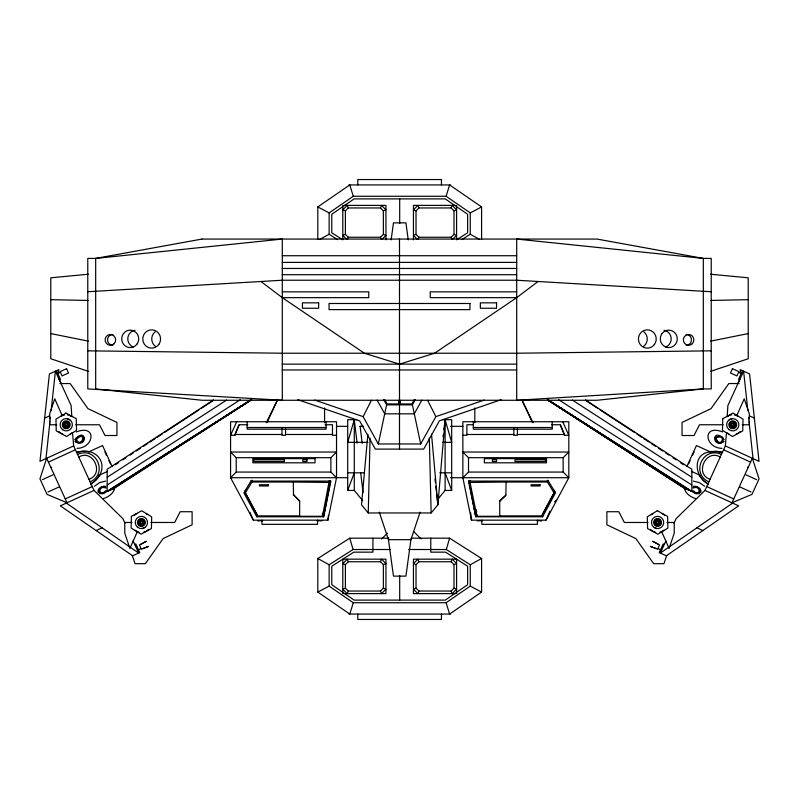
<?xml version="1.0" encoding="UTF-8"?>
<svg xmlns="http://www.w3.org/2000/svg" width="799" height="799" viewBox="0 0 799 799"><rect width="100%" height="100%" fill="white"/><g stroke="black" fill="none" stroke-linecap="round" stroke-linejoin="round"><path stroke-width="1.2" d="M499.735 501.273L505.877 495.2L506.087 482.027L547.435 482.027L554.007 492.873L541.662 515.854L499.735 515.854M442.626 442.346L451.685 442.346L445.113 419.685L437.882 504.808L431.14 512.958L368.249 512.958L370.067 438.152M674.036 523.145L676.064 518.721L704.968 490.416L725.342 445.912L726.491 432.529A9.978 9.978 0 0 0 728.718 433.887M727.2 416.349L727.879 405.542L743.599 371.205L747.854 410.586M367.88 434.187L361.508 504.808L368.249 512.958M45.962 458.586L50.427 417.258L49.618 417.627M51.146 410.586L55.401 371.205L71.121 405.542L71.8 416.349M58.407 373.353L58.806 369.637L49.408 373.942L39.97 461.333L73.658 445.912L72.509 432.529A9.978 9.978 0 0 1 70.282 433.887M327.9 520.159L336.529 477.722L336.529 421.752L230.571 421.752L230.571 477.722L253.363 520.159L327.9 520.159L328.459 515.275M443.026 436.993L443.325 434.526M443.914 429.582L444.514 424.629M391.14 239.88L393.478 222.871L405.912 222.871L408.249 239.88M420.104 512.139L410.926 539.675L405.912 576.129L393.478 576.129L388.464 539.675L379.285 512.139M299.645 501.273L293.503 494.761L299.645 500.833L299.645 516.284L322.456 516.284L329.338 480.439M330.426 480.858L323.645 516.793L256.769 516.793L243.905 492.853L251.355 480.409M323.645 516.793L330.916 481.088L251.036 481.088M383.71 399.65L386.596 404.853L378.307 443.964L420.693 443.964L435.874 416.629L484.274 400.079M700.923 492.314C701.852 488.469 696.998 485.812 693.652 486.251M357.103 443.175L354.277 419.685L347.705 442.346L367.959 442.346M408.619 549.512L446.311 549.512L449.607 538.176L481.587 558.521L481.587 592.069L449.607 614.071L446.092 602.736L353.298 602.736L329.138 586.106L329.138 564.743L353.078 549.512L390.162 549.512M337.468 239.55L329.138 234.257L329.138 212.894L353.298 196.264L446.092 196.264L449.607 184.929L481.587 206.931L481.587 239.271M353.298 602.736L349.772 614.071L317.802 592.069L317.802 558.521L349.772 538.176L388.933 538.176M666.716 555.475L663.949 563.685L653.682 563.685L635.874 538.596L606.89 524.793L606.89 511.72L618.845 511.72L624.349 522.476L648.039 522.476M362.726 500.663L354.277 490.436L347.705 490.436L354.277 472.818M235.345 433.428L238.821 424.998M236.674 421.752L230.571 435.275L234.906 435.275L239.251 424.738L247.79 424.738M347.565 238.971L348.284 237.253L380.464 237.253L383.36 234.357L383.36 210.856L380.464 207.96L348.284 207.96L345.388 210.856L345.388 234.357L348.284 237.253M380.464 207.96L381.532 205.383L385.937 209.787L383.36 210.856M418.207 238.971L418.926 237.253L451.105 237.253L454.002 234.357L454.002 210.856L451.105 207.96L418.926 207.96L416.019 210.856L416.019 234.357L418.926 237.253M451.105 207.96L452.174 205.383L456.579 209.787L454.002 210.856M348.284 591.04L347.215 593.617L342.801 589.213L345.388 588.144L345.388 564.643L348.284 561.747L380.464 561.747L383.36 564.643L383.36 588.144L380.464 591.04L348.284 591.04L345.388 588.144M380.464 561.747L381.532 559.17L385.937 563.575L383.36 564.643M418.926 591.04L417.857 593.617L413.443 589.213L416.019 588.144L416.019 564.643L418.926 561.747L451.105 561.747L454.002 564.643L454.002 588.144L451.105 591.04L418.926 591.04L416.019 588.144M451.105 561.747L452.174 559.17L456.579 563.575L454.002 564.643M546.027 520.159L568.818 477.722L568.818 421.752L462.861 421.752L462.861 477.722L471.49 520.159L546.027 520.159L549.932 511.24M137.408 531.505L129.907 548.454L124.774 533.223L124.774 522.476L131.905 522.476M736.788 415.64L744.249 398.781L749.382 414.012L749.382 418.796M686.82 466.556L696.438 445.552L710.281 451.884L716.593 451.605L722.176 452.504M688.618 463.869L690.106 460.623M692.583 455.21L694.071 451.964M656.019 548.484L650.356 546.376L657.597 549.203L659.574 544.908L652.693 541.273L657.986 544.179M742.501 370.696L738.576 379.285L739.674 379.785M737.827 383.55L740.064 378.666M665.917 540.873L660.344 553.058L732.663 503.09M267.266 422.032L277.712 399.45L266.327 422.761M74.786 439.72C86.322 425.707 88.459 449.108 74.866 441.607M114.407 489.318C112.679 494.122 108.035 497.208 103.291 498.576M378.307 443.964L363.126 416.629L371.405 400.259M554.896 491.345L542.621 514.196L542.621 516.793L475.735 516.793L468.474 481.088L548.354 481.088M542.621 516.793L555.475 492.853L548.034 480.409M414.162 399.82L411.865 403.944L400.409 403.944L400.409 400.379M420.693 443.964L412.404 404.853L415.29 399.65M421.902 400.089L414.262 413.842L384.738 413.842L377.098 400.089M299.645 515.854L257.717 515.854L245.373 492.873L251.945 482.027L251.945 480.289M724.134 441.607C710.541 449.108 712.678 425.707 724.214 439.72M699.814 492.673C702.151 489.068 696.199 485.602 693.033 487.02M99.785 475.195L95.8 480.239L90.507 484.683M105.997 490.556C98.537 498.206 97.228 484.564 105.897 488.049M438.192 498.806L445.113 490.436L445.113 419.685M382.411 238.951L385.937 235.425L383.36 234.357M453.053 238.951L456.579 235.425L454.002 234.357M336.529 477.722L330.876 472.069L236.224 472.069L230.571 477.722L347.615 477.722M330.876 457.687L336.529 452.024L230.571 452.024L236.224 457.687L330.876 457.687L330.876 472.069M381.662 538.955L387.435 533.183M462.861 477.722L468.514 472.069L563.155 472.069L568.818 477.722L450.546 477.722M563.155 457.687L568.818 452.024L462.861 452.024L468.514 457.687L563.155 457.687L563.155 472.069M554.586 501.892L556.294 500.184M91.116 483.705C111.99 470.601 100.384 445.263 76.824 452.504M94.362 486.251L99.545 482.676L105.648 481.088M106.147 491.515L103.071 493.263L99.915 493.143M106.637 491.735L103.091 493.742L99.456 493.612M261.003 281.538L282.297 297.657L364.394 353.228L399.5 364.144L434.606 353.228L516.703 297.657L537.997 281.538M317.802 239.271L317.802 206.931L349.772 184.929L353.298 196.264M446.092 602.736L470.251 586.106L470.251 564.743L446.311 549.512M115.505 464.678L118.632 462.621M122.796 459.884L125.922 457.837M130.087 455.1L133.213 453.043M136.339 450.996L140.504 448.259M143.63 446.202L147.795 443.465M149.882 442.097L155.086 438.681M157.173 437.303L162.377 433.887M164.464 432.519L198.841 409.937M200.919 408.569L213.423 400.359M693.103 488.049C701.772 484.564 700.463 498.206 693.003 490.556M213.423 400.029L107.176 469.283L107.176 491.335L114.537 488.359M107.176 477.273L226.646 400.069M113.698 488.688L251.785 399.61M111.72 489.497L250.806 400.119M107.176 485.033L240.269 399.76M109.992 490.196L250.686 400.129L109.783 490.276M108.464 490.816L250.786 400.009M457.108 239.5L467.615 232.809L467.615 214.272L445.273 198.891L354.117 198.891L331.775 214.272L331.775 232.809L342.282 239.5M461.922 239.55L470.251 234.257L470.251 212.894L446.092 196.264M108.125 490.946L250.726 400.029L107.176 491.335M90.127 481.887C108.644 473.507 96.01 445.902 77.563 454.441M319.86 239.35L329.138 234.257M470.251 564.743L481.587 558.521M145.018 527.42L142.062 528.568M727.19 416.539L729.157 415.46M729.137 419.815L732.094 418.666M470.251 212.894L481.587 206.931M317.802 592.069L329.138 586.106M477.892 520.529L477.393 520.758L482.336 520.758M57.768 373.483L60.394 372.284M59.326 379.785L60.424 379.285L56.499 370.696M44.634 418.117L49.628 415.83M48.409 462.122L75.416 449.757M50.886 467.535L51.625 467.195M88.719 451.884L102.562 445.552L112.18 466.556M78.751 457.028C93.113 448.479 104.799 474.007 88.949 479.3M42.387 479.69L53.024 474.816M48.03 492.014L59.226 486.891M98.517 475.495L107.565 471.35M65.258 498.936L92.275 486.571M124.964 523.145L122.936 518.721L94.032 490.416L60.344 505.837L132.664 555.794L139.755 552.548L135.82 543.969L134.731 544.469M96.11 530.546L102.102 527.799M138.477 549.772L141.103 548.563M345.388 234.357L342.801 235.425L346.327 238.951M416.019 234.357L413.443 235.425L416.968 238.951M76.334 431.979C96.949 423.76 94.522 447.939 77.024 448.379M501.193 399.71L439.4 420.853L423.71 449.098L375.29 449.098L359.6 420.853L297.807 399.71M710.411 371.415L748.214 358.751L748.214 277.802L710.601 274.227M709.692 451.615L716.483 451.225L722.166 452.144M710.291 451.874C692.204 453.403 694.301 477.033 707.884 483.705M699.085 493.143L695.929 493.263L692.853 491.515M699.544 493.612L695.909 493.742L692.363 491.735M710.601 341.153L748.214 333.582M259.016 520.529L257.747 520.758L262.681 520.758M76.834 452.144L82.517 451.225L89.308 451.615M88.399 274.227L50.786 277.802L50.786 358.751L88.589 371.415M710.8 300.454L748.214 299.665M349.063 184.929L450.316 184.929M343.91 205.383L385.937 205.383L385.937 239.83M455.48 205.383L413.443 205.383L413.443 239.83M282.297 255.73L516.703 255.73M282.297 262.382L516.703 262.382M282.297 268.464L516.703 268.464M282.297 274.706L516.703 274.706M87.78 291.735L282.297 280.229L516.703 280.229L711.22 291.735M282.297 291.835L368.748 291.835L368.748 297.657L282.297 297.657M516.703 291.835L430.252 291.835L430.252 297.657L516.703 297.657M87.78 350.831L282.297 353.228L516.703 353.228L711.22 350.831M282.297 364.144L516.703 364.144M282.297 369.967L516.703 369.967M59.885 383.55L70.162 383.55L87.96 408.639L116.954 422.441L116.954 435.515L104.999 435.515L99.495 424.768L75.805 424.768M739.115 383.55L728.838 383.55L711.04 408.639L682.046 422.441L682.046 435.515L694.001 435.515L699.505 424.768L723.195 424.768M386.596 404.853L412.404 404.853M356.664 419.685L347.705 419.685L347.705 490.436M442.716 419.685L451.685 419.685L451.685 490.436L445.113 490.436M56.739 424.768L49.618 424.768L49.618 421.183M325.063 424.738L332.474 424.738L332.474 435.275L336.529 435.275M473.088 424.738L466.906 424.738L466.906 435.275L462.861 435.275M551.59 424.738L560.129 424.738L564.474 435.275L568.818 435.275L562.716 421.752M742.261 424.768L749.382 424.768L749.382 421.183M336.529 426.326L347.615 426.326M359.93 426.326L363.615 426.326M450.546 426.326L462.861 426.326M247.181 427.515L326.062 427.515M473.328 427.515L552.209 427.515M281.957 434.486L234.906 434.486L234.906 435.275M285.533 434.486L332.474 434.486M466.906 434.486L513.857 434.486M517.422 434.486L564.474 434.486L564.474 435.275M347.705 472.818L364.284 472.818M439.77 472.818L451.685 472.818M251.945 482.027L293.293 482.027L293.503 495.2M329.338 482.456L293.293 482.027M470.052 480.439L470.052 482.456L506.087 482.027M470.052 482.456L476.933 516.284L499.735 516.284L499.735 500.833L505.877 495.2M317.053 520.758L321.997 520.758L321.498 520.529M537.937 520.758L541.642 520.758L540.364 520.529M150.961 522.476L174.651 522.476L180.155 511.72L192.11 511.72L192.11 524.793L163.126 538.596L145.318 563.685L135.051 563.685L132.284 555.475M667.095 522.476L674.226 522.476L674.226 533.223L669.093 548.454L661.592 531.505M411.086 538.176L449.607 538.176M388.464 539.675L410.926 539.675M343.91 593.617L385.937 593.617L385.937 559.17L342.801 559.17L342.801 593.617M455.48 593.617L413.443 593.617L413.443 559.17L456.579 559.17L456.579 593.617M349.063 614.071L450.316 614.071M50.786 299.665L88.2 300.454M105.348 486.251C102.002 485.812 97.148 488.469 98.077 492.314M721.976 448.379C704.478 447.939 702.051 423.76 722.666 431.979M693.352 481.088L699.455 482.676L704.638 486.251M50.786 333.582L88.399 341.153M656.938 528.568L653.981 527.42A6.132 6.132 0 0 1 655.11 516.863A6.132 6.132 0 0 1 663.689 523.125A6.132 6.132 0 0 1 653.981 527.42M66.906 418.666L69.863 419.815M105.967 487.02C102.801 485.602 96.849 489.068 99.186 492.673M721.437 454.441C702.99 445.902 690.356 473.507 708.873 481.887M314.726 400.079L363.126 416.629M695.709 498.576C690.965 497.208 686.321 494.122 684.593 489.318M585.577 400.029L691.824 469.283L691.824 491.335L684.463 488.359L547.205 399.6L685.302 488.688M416.019 210.856L413.443 209.787L417.857 205.383L418.926 207.96M345.388 210.856L342.801 209.787L347.215 205.383L348.284 207.96M416.019 564.643L413.443 563.575L417.857 559.17L418.926 561.747M454.002 588.144L456.579 589.213L452.174 593.617L451.105 591.04M345.388 564.643L342.801 563.575L347.215 559.17L348.284 561.747M383.36 588.144L385.937 589.213L381.532 593.617L380.464 591.04M738.606 372.284L741.232 373.483M749.372 415.83L754.366 418.117M749.382 417.627L748.573 417.258L753.038 458.586M725.342 445.912L759.03 461.333L749.592 373.942L740.194 369.637L740.593 373.353M723.584 449.757L750.591 462.122M747.375 467.195L748.114 467.535M720.249 457.028C705.887 448.479 694.201 474.007 710.051 479.3M745.976 474.816L756.613 479.69M739.774 486.891L750.97 492.014M691.435 471.35L700.483 475.495M706.725 486.571L733.742 498.936M704.968 490.416L738.656 505.837L666.336 555.794L659.245 552.548L663.18 543.969L664.269 544.469M696.898 527.799L702.89 530.546M657.897 548.563L660.523 549.772M317.802 206.931L329.138 212.894M470.251 586.106L481.587 592.069M69.843 415.46L71.81 416.539M470.251 234.257L479.52 239.35M317.802 558.521L329.138 564.743M689.457 490.376L548.204 400.039L691.824 491.335M548.214 400.009L690.875 490.946M558.731 399.76L691.824 485.033M685.981 488.968L548.144 400.149L689.217 490.276M548.154 400.109L687.28 489.497M572.354 400.069L691.824 477.273M585.577 400.359L598.081 408.569M600.159 409.937L634.536 432.519M636.623 433.887L641.827 437.303M643.914 438.681L649.118 442.097M651.205 443.465L655.37 446.202M658.496 448.259L662.661 450.996M665.787 453.043L668.913 455.1M673.078 457.837L676.204 459.884M680.368 462.621L683.495 464.678M66.337 503.09L138.656 553.058L133.083 540.873M708.493 484.683L703.2 480.239L699.215 475.195M413.672 531.535L421.093 538.955M384.838 399.82L387.135 403.944L398.591 403.944L398.591 400.379M244.494 491.345L256.769 514.196L256.769 516.793M427.595 400.259L435.874 416.629M533.063 422.761L521.677 399.45L532.114 422.032M104.929 451.964L106.417 455.21M108.894 460.623L110.382 463.869M141.014 544.179L146.307 541.273L139.425 544.908L141.403 549.203L148.644 546.376L142.981 548.484M58.936 378.666L61.173 383.55M73.658 445.912L94.032 490.416M62.212 415.64L54.751 398.781L49.618 414.012L49.618 418.796M249.947 512.349L253.363 520.159M451.105 237.253L451.815 238.971M380.464 237.253L381.173 238.971M560.568 424.998L564.474 434.486M445.113 472.818L451.685 490.436M349.772 538.176L353.078 549.512M476.194 509.622L476.683 512.039M468.953 480.858L475.735 516.793M360.129 426.326L362.187 443.385M360.689 472.848L363.076 492.633M470.651 512.838L471.49 520.159L471.49 517.662M434.986 478.901L435.405 482.596M435.815 486.301L436.364 491.235M436.644 493.702L437.882 504.808L431.51 434.187M429.323 438.152L431.14 512.958M554.007 490.276L554.007 492.873M552.209 421.752L552.209 429.203L473.328 429.203L473.328 421.752M547.435 480.289L547.435 482.027M537.407 520.159L537.407 524.334L481.837 524.334L481.837 520.159M517.422 428.254L517.422 435.275L513.857 435.275L513.857 428.254M476.933 514.266L476.933 516.284M474.816 407.989L474.816 422.741M468.514 457.687L468.514 472.069M456.579 205.383L456.579 239.83M441.457 184.929L441.457 179.545L357.792 179.545L357.792 184.929M441.457 614.071L441.457 619.455L357.792 619.455L357.792 614.071M430.771 538.176L430.771 552.149L445.542 552.149L467.615 566.191L467.615 584.728L445.273 600.109L354.117 600.109L331.775 584.728L331.775 566.191L353.837 552.149L372.933 552.149L372.933 538.176M399.69 198.891L399.69 223.49M399.69 575.51L399.69 600.109M399.5 239.061L399.5 449.098M354.277 419.685L354.277 490.436M342.801 205.383L342.801 239.83M326.062 421.752L326.062 429.203L247.181 429.203L247.181 421.752M324.574 407.989L324.574 422.741M322.456 513.248L322.456 516.284M317.553 520.159L317.553 524.334L261.972 524.334L261.972 520.159M285.533 428.254L285.533 435.275L281.957 435.275L281.957 428.254M245.373 490.276L245.373 492.873M236.224 457.687L236.224 472.069M686.201 334.481A5.403 5.253 -90 0 1 691.465 339.885A5.403 5.253 -90 0 1 686.201 345.288M643.934 331.835A9.149 8.899 -90 0 1 643.654 346.337M663.999 330.237A8.729 8.489 -90 0 1 665.817 346.996M739.944 431.68A9.978 9.978 0 0 1 736.348 434.067M726.87 416.708A9.978 9.978 0 0 1 731.684 414.841M734.291 414.911A9.978 9.978 0 0 1 738.316 416.479M663.859 530.236A9.978 9.978 0 0 1 659.984 532.154M655.669 532.264A9.978 9.978 0 0 1 650.406 529.387M651.335 514.706A9.978 9.978 0 0 1 652.783 513.737M661.991 513.517A9.978 9.978 0 0 1 664.788 515.555M112.799 345.288A5.403 5.253 -90 0 1 107.535 339.885A5.403 5.253 -90 0 1 112.799 334.481M155.346 346.337A9.149 8.899 -90 0 1 155.066 331.835M133.183 346.996A8.729 8.489 90 0 1 135.001 330.237M62.652 434.067A9.978 9.978 0 0 1 59.056 431.68M60.684 416.479A9.978 9.978 0 0 1 64.709 414.911M67.316 414.841A9.978 9.978 0 0 1 72.13 416.708M148.594 529.387A9.978 9.978 0 0 1 143.331 532.264M139.016 532.154A9.978 9.978 0 0 1 135.141 530.236M134.212 515.555A9.978 9.978 0 0 1 137.009 513.517M146.217 513.737A9.978 9.978 0 0 1 147.665 514.706M131.396 516.374L131.116 528.089L141.123 534.191L151.41 528.568L151.69 516.853L141.683 510.751L131.396 516.374M722.745 418.666L722.466 430.381L732.473 436.484L742.76 430.861L743.04 419.145L733.033 413.053L722.745 418.666M75.436 439.67C75.026 444.723 83.196 442.816 84.025 439.1C84.434 434.047 76.255 435.964 75.436 439.67M76.344 439.61C82.327 449.467 86.831 428.863 76.344 439.61M715.045 437.452C720.578 453.023 730.456 431.46 715.045 437.452M715.944 437.862C720.059 450.197 727.969 432.918 715.944 437.862M46.642 458.276L39.95 478.911L47.021 494.371L67.026 502.781L46.642 458.276M732.443 368.689L730.476 372.983L736.928 375.939L738.895 371.635L732.443 368.689M752.358 458.276L731.974 502.781L751.979 494.371L759.05 478.911L752.358 458.276M65.967 413.053L55.96 419.145L56.24 430.861L66.527 436.484L76.534 430.381L76.255 418.666L65.967 413.053M657.317 510.751L647.31 516.853L647.59 528.568L657.877 534.191L667.884 528.089L667.604 516.374L657.317 510.751M66.557 368.689L60.105 371.635L62.072 375.939L68.524 372.983L66.557 368.689M201.987 239.061L95.68 258.407L87.78 258.407L87.78 388.923L282.297 400.269L282.297 239.061L95.68 258.407L95.68 388.923L201.987 400.269L597.013 400.269L703.32 388.923L711.22 388.923L711.22 258.407L703.32 258.407L516.703 239.061L516.703 400.269L703.32 388.923L703.32 258.407L597.013 239.061L201.987 239.061M318.651 302.841L302.441 302.841L302.441 308.244L318.651 308.244L318.651 302.841M496.559 302.841L480.349 302.841L480.349 308.244L496.559 308.244L496.559 302.841M469.952 303.49L329.048 303.49L329.048 309.622L469.952 309.622L469.952 303.49M315.026 458.626L252.874 458.626L252.874 462.811L315.026 462.811L315.026 458.626M546.516 458.626L484.364 458.626L484.364 462.811L546.516 462.811L546.516 458.626M284.404 459.705L253.932 459.705L253.932 461.492L284.404 461.492L284.404 459.705M306.996 459.675L302.811 459.675L302.811 461.462L306.996 461.462L306.996 459.675M496.569 459.675L492.384 459.675L492.384 461.462L496.569 461.462L496.569 459.675M545.457 459.705L514.975 459.705L514.975 461.492L545.457 461.492L545.457 459.705M268.314 484.753L259.345 484.753L259.345 485.982L268.314 485.982L268.314 484.753M540.034 484.753L531.075 484.753L531.075 485.982L540.034 485.982L540.034 484.753M692.334 343.7A5.403 5.253 -90 0 0 689.976 334.661A5.403 5.253 -90 0 0 683.535 341.283A5.403 5.253 -90 0 0 692.334 343.7M654.281 344.689A9.149 8.899 -90 0 0 648.668 329.937A9.149 8.899 -90 0 0 639.04 342.312A9.149 8.899 -90 0 0 654.281 344.689M662.151 333.413A8.729 8.489 90 0 0 667.505 347.495A8.729 8.489 90 0 0 676.693 335.68A8.729 8.489 90 0 0 662.151 333.413M728.908 429.542A6.132 6.132 0 0 0 738.815 425.707A6.132 6.132 0 0 0 730.546 419.046A6.132 6.132 0 0 0 728.908 429.542M655.929 524.753A2.826 2.826 0 0 0 660.413 522.776A2.826 2.826 0 0 0 656.448 519.879A2.826 2.826 0 0 0 655.929 524.753M655.27 525.652A3.935 3.935 0 0 0 661.512 522.896A3.935 3.935 0 0 0 655.999 518.871A3.935 3.935 0 0 0 655.27 525.652M655.719 525.053A3.256 3.256 0 0 0 660.883 522.776A3.256 3.256 0 0 0 656.329 519.44A3.256 3.256 0 0 0 655.719 525.053M656.968 523.335A1.069 1.069 0 0 0 658.666 522.586A1.069 1.069 0 0 0 657.158 521.487A1.069 1.069 0 0 0 656.968 523.335M656.508 523.964A1.848 1.848 0 0 0 659.435 522.666A1.848 1.848 0 0 0 656.848 520.788A1.848 1.848 0 0 0 656.508 523.964M730.975 426.966A2.826 2.826 0 0 0 735.549 425.198A2.826 2.826 0 0 0 731.734 422.122A2.826 2.826 0 0 0 730.975 426.966M732.084 425.597A1.069 1.069 0 0 0 733.812 424.928A1.069 1.069 0 0 0 732.363 423.76A1.069 1.069 0 0 0 732.084 425.597M731.594 426.197A1.848 1.848 0 0 0 734.581 425.048A1.848 1.848 0 0 0 732.084 423.041A1.848 1.848 0 0 0 731.594 426.197M730.286 427.825A3.935 3.935 0 0 0 736.638 425.368A3.935 3.935 0 0 0 731.335 421.093A3.935 3.935 0 0 0 730.286 427.825M730.755 427.345A3.256 3.256 0 0 0 736.019 425.318A3.256 3.256 0 0 0 731.624 421.772A3.256 3.256 0 0 0 730.755 427.345M114.107 343.7A5.403 5.253 -90 0 0 111.75 334.661A5.403 5.253 -90 0 0 105.308 341.283A5.403 5.253 -90 0 0 114.107 343.7M158.831 344.399A9.149 8.899 -90 0 0 152.659 329.887A9.149 8.899 -90 0 0 143.52 342.641A9.149 8.899 -90 0 0 158.831 344.399M137.058 344.039A8.729 8.489 -90 0 0 131.156 330.187A8.729 8.489 -90 0 0 122.437 342.362A8.729 8.489 -90 0 0 137.058 344.039M62.632 429.722A6.132 6.132 0 0 0 72.349 425.418A6.132 6.132 0 0 0 63.76 419.155A6.132 6.132 0 0 0 62.632 429.722M137.558 527.25A6.132 6.132 0 0 0 147.465 523.415A6.132 6.132 0 0 0 139.196 516.753A6.132 6.132 0 0 0 137.558 527.25M139.625 524.673A2.826 2.826 0 0 0 144.2 522.906A2.826 2.826 0 0 0 140.384 519.829A2.826 2.826 0 0 0 139.625 524.673M138.936 525.532A3.935 3.935 0 0 0 145.298 523.075A3.935 3.935 0 0 0 139.985 518.801A3.935 3.935 0 0 0 138.936 525.532M139.316 524.963A3.256 3.256 0 0 0 144.579 522.926A3.256 3.256 0 0 0 140.185 519.38A3.256 3.256 0 0 0 139.316 524.963M140.734 523.305A1.069 1.069 0 0 0 142.462 522.636A1.069 1.069 0 0 0 141.014 521.467A1.069 1.069 0 0 0 140.734 523.305M140.244 523.904A1.848 1.848 0 0 0 143.231 522.756A1.848 1.848 0 0 0 140.744 520.748A1.848 1.848 0 0 0 140.244 523.904M64.579 427.056A2.826 2.826 0 0 0 69.064 425.068A2.826 2.826 0 0 0 65.099 422.172A2.826 2.826 0 0 0 64.579 427.056M65.618 425.627A1.069 1.069 0 0 0 67.316 424.878A1.069 1.069 0 0 0 65.818 423.78A1.069 1.069 0 0 0 65.618 425.627M65.158 426.257A1.848 1.848 0 0 0 68.085 424.958A1.848 1.848 0 0 0 65.498 423.08A1.848 1.848 0 0 0 65.158 426.257M63.93 427.944A3.935 3.935 0 0 0 70.162 425.188A3.935 3.935 0 0 0 64.649 421.163A3.935 3.935 0 0 0 63.93 427.944M64.28 427.445A3.256 3.256 0 0 0 69.443 425.158A3.256 3.256 0 0 0 64.879 421.832A3.256 3.256 0 0 0 64.28 427.445"/></g></svg>
